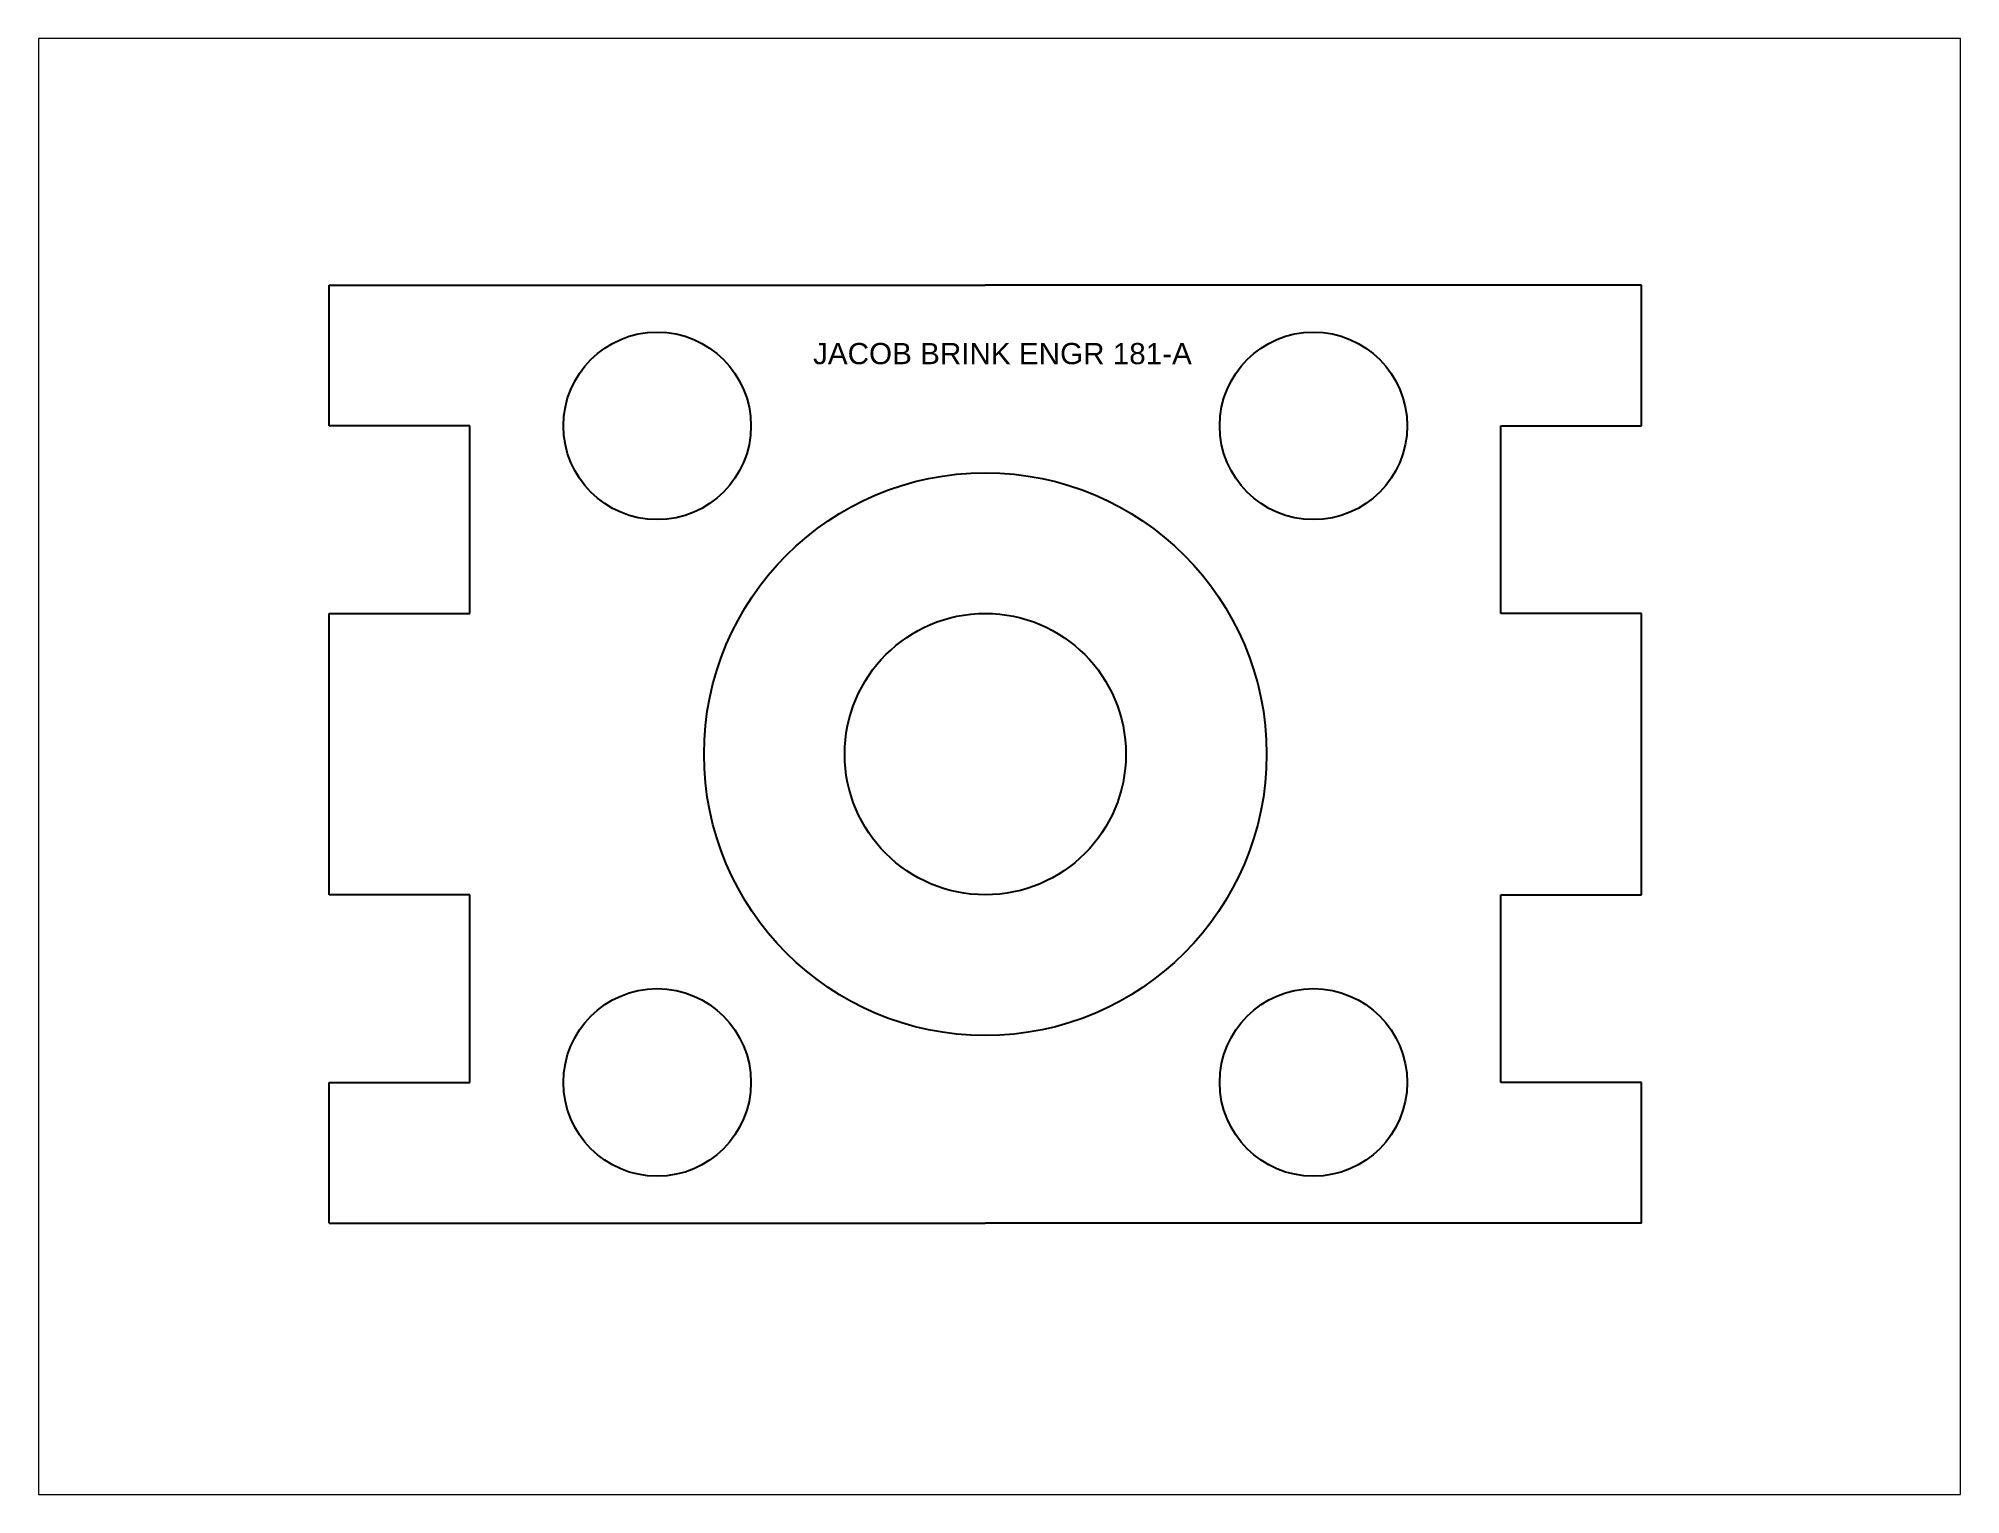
# Paper-space layout 'Layout2' of a CAD drawing. Header units: inches. Extents: x 0.2 to 10.5, y 0 to 7.8.
# The model-space entities are those that its viewports show. They can reach past a viewport. Long polylines and large blocks are cut down to what shows.
import ezdxf

# ---------------------------------------------------------------- set-up
doc = ezdxf.new("R2010")
doc.units = ezdxf.units.IN
doc.header["$MEASUREMENT"] = 0
doc.styles.get("Standard").update_dxf_attribs({"font": 'arial.ttf'})

msp = doc.modelspace()

# ---------------------------------------------------------------- linework, layer by layer
for p, q in [((0, 17), (0, 20)), ((0, 20), (14, 20)), ((28, 20), (14, 20)), ((28, 17), (28, 20)), ((3, 17), (0, 17)), ((3, 13), (3, 17)), ((25, 13), (25, 17)), ((25, 17), (28, 17)), ((0, 7), (0, 13)), ((0, 13), (3, 13)), ((28, 13), (25, 13)), ((28, 7), (28, 13)), ((3, 7), (0, 7)), ((3, 3), (3, 7)), ((25, 3), (25, 7)), ((25, 7), (28, 7)), ((0, 0), (0, 3)), ((0, 3), (3, 3)), ((28, 3), (25, 3)), ((28, 0), (28, 3)), ((0, 0), (14, 0)), ((28, 0), (14, 0))]:
    msp.add_line(p, q)
for centre, radius in [((7, 17), 2), ((21, 17), 2), ((14, 10), 6), ((14, 10), 3), ((7, 3), 2), ((21, 3), 2)]:
    msp.add_circle(centre, radius)

# ---------------------------------------------------------------- texts
msp.add_text('JACOB BRINK ENGR 181-A', height=0.4526).set_placement((10.325, 18.315))

psp = doc.layouts.new('Layout2')

# ---------------------------------------------------------------- viewports
at = {"layer": '0'}
psp.add_viewport(center=(5.34, 3.921), size=(10.251, 7.7619), view_center_point=(14.302, 9.736), view_height=31.04762, dxfattribs=at)

doc.saveas('drawing.dxf')
